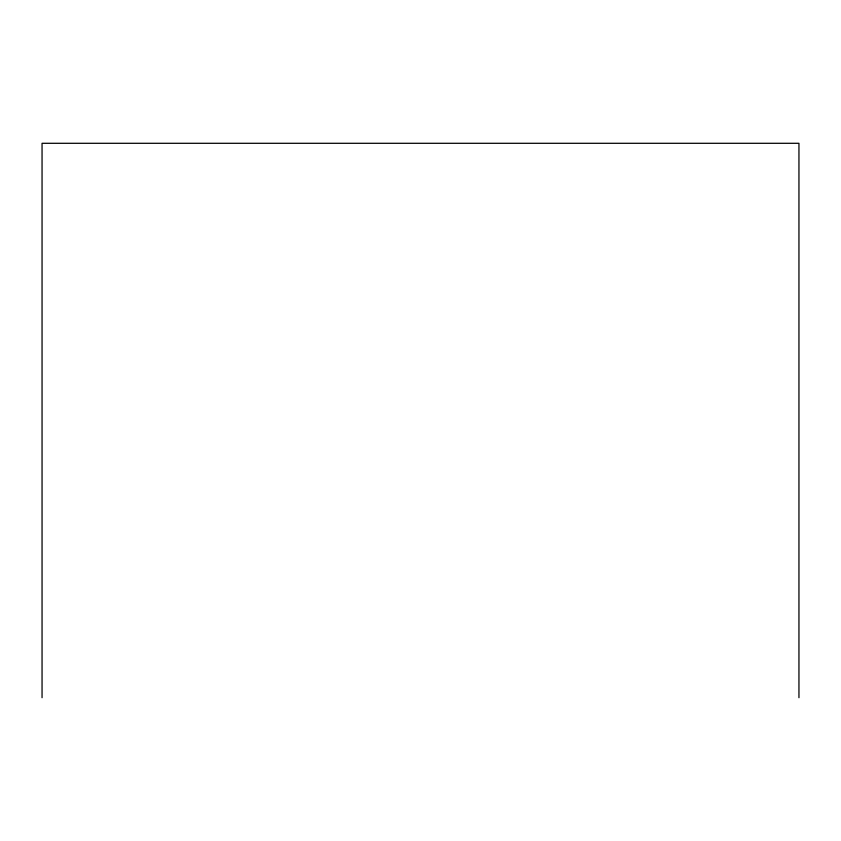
<?xml version="1.0" encoding="UTF-8"?>
<svg xmlns="http://www.w3.org/2000/svg" width="841" height="841" viewBox="0 0 841 841"><rect width="100%" height="100%" fill="white"/><g stroke="black" fill="none" stroke-linecap="round" stroke-linejoin="round"><path stroke-width="1.26" d="M798.95 697.704L798.95 143.296L42.05 143.296L42.05 697.704"/></g></svg>
